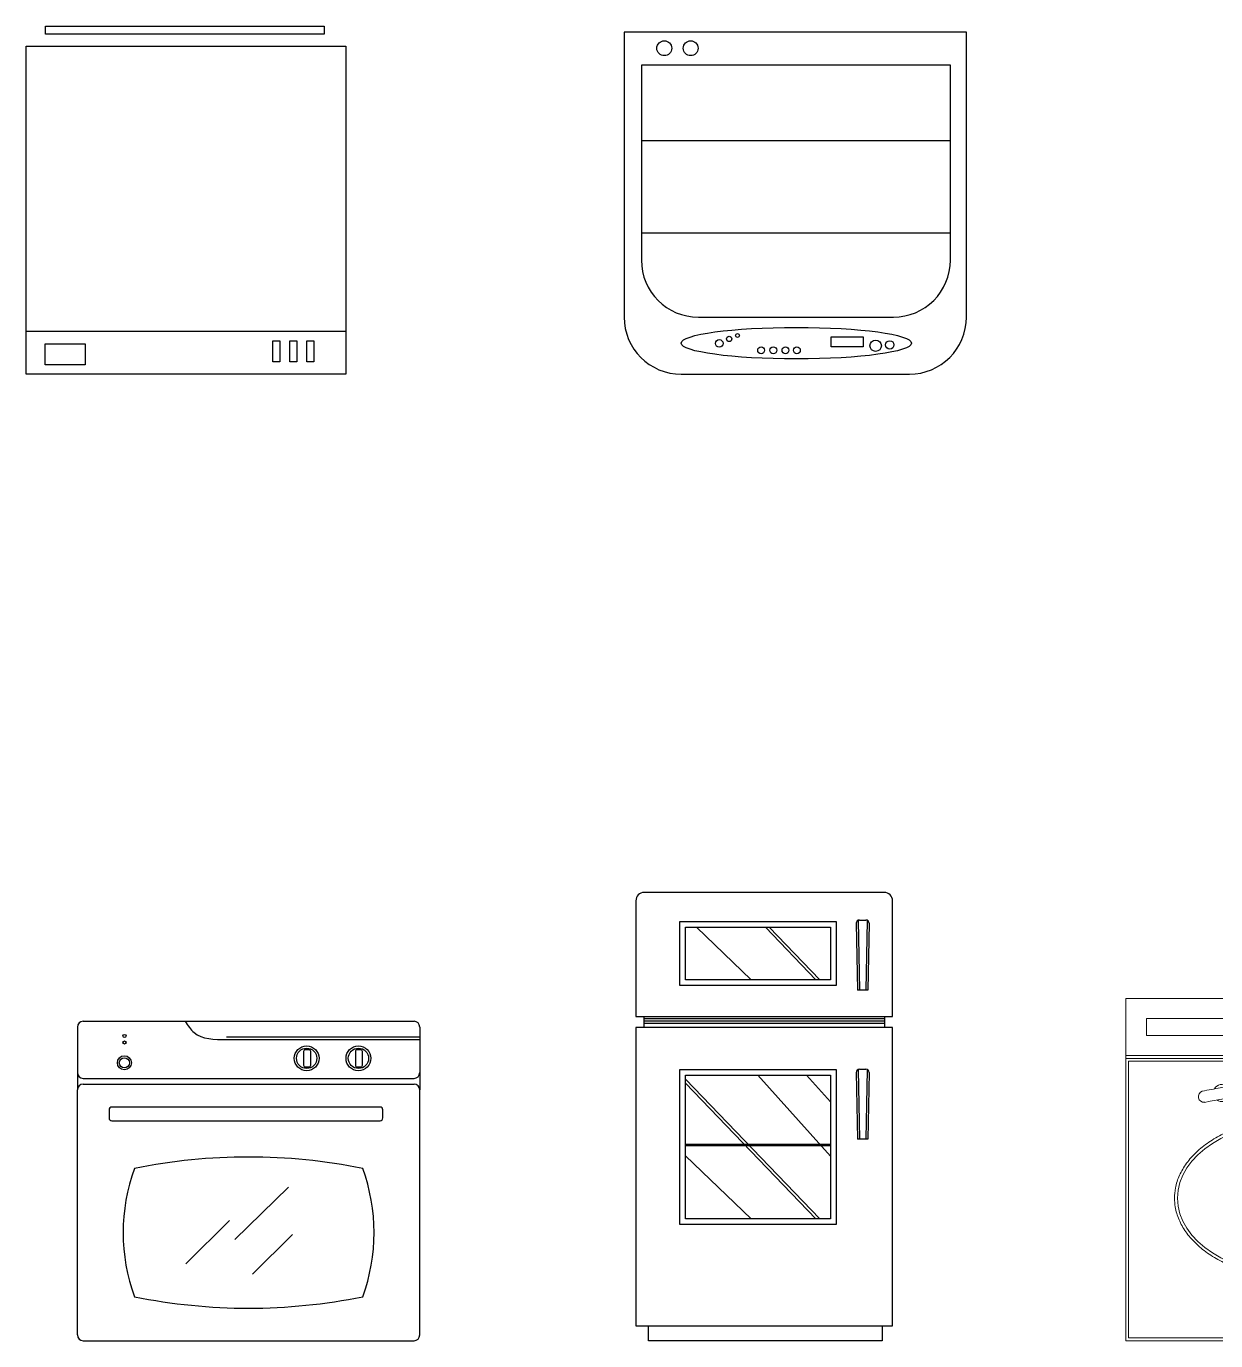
# Model space of a CAD drawing. Header units: millimetres. Extents: x 1738 to 17488, y 11313 to 20600.
# Drawn here: x 4395 to 6481, y 13642 to 15947 of the extents above; entities that cross this region are included whole.
import ezdxf

# ---------------------------------------------------------------- set-up
doc = ezdxf.new("R2010")
doc.units = ezdxf.units.MM

# ---------------------------------------------------------------- blocks, each defined once
blk = doc.blocks.new('A$C45054F6D')
at = {"linetype": 'Continuous'}
for p, q in [((33.6, 610), (522.2, 610)), ((33.6, 596), (33.6, 610)), ((522.2, 610), (522.2, 596)), ((522.2, 596), (33.6, 596)), ((0, 575.1), (560, 575.1)), ((0, 0), (0, 575.1)), ((560, 575.1), (560, 0)), ((560, 75), (0, 75)), ((33.3, 53), (103.3, 53)), ((33.3, 16.3), (33.3, 53)), ((103.3, 53), (103.3, 16.3)), ((432.3, 21.5), (432.3, 58.3)), ((432.3, 58.3), (444.6, 58.3)), ((444.6, 58.3), (444.6, 21.5)), ((462.1, 21.5), (462.1, 58.3)), ((462.1, 58.3), (474.3, 58.3)), ((474.3, 58.3), (474.3, 21.5)), ((491.8, 21.5), (491.8, 58.3)), ((491.8, 58.3), (504.1, 58.3)), ((504.1, 58.3), (504.1, 21.5)), ((103.3, 16.3), (33.3, 16.3)), ((444.6, 21.5), (432.3, 21.5)), ((474.3, 21.5), (462.1, 21.5)), ((504.1, 21.5), (491.8, 21.5)), ((560, 0), (0, 0))]:
    blk.add_line(p, q, dxfattribs=at)
blk = doc.blocks.new('A$C20C229D7')
for p, q in [((0, 600), (0, 100)), ((600, 600), (0, 600)), ((600, 100), (600, 600)), ((571.9, 542), (30.2, 542)), ((30.2, 542), (30.2, 200)), ((571.9, 200), (571.9, 542)), ((30.2, 409.8), (571.9, 409.8)), ((30.2, 248), (571.9, 248)), ((130.2, 100), (471.9, 100)), ((362.9, 65.3), (418.9, 65.3)), ((362.9, 47.9), (362.9, 65.3)), ((418.9, 47.9), (362.9, 47.9)), ((418.9, 65.3), (418.9, 47.9)), ((100, 0), (500, 0))]:
    blk.add_line(p, q)
for centre, radius in [((70.3, 571.6), 13), ((116.5, 571.6), 13), ((198.8, 67.9), 3.33), ((166.7, 53.9), 6.67), ((184.1, 61.9), 4.67), ((240.1, 41.9), 6), ((261.5, 41.9), 6), ((282.8, 41.9), 6), ((302.8, 41.9), 6), ((440.9, 49.9), 10), ((465.6, 51.3), 7.33)]:
    blk.add_circle(centre, radius)
for centre, start, end in [((130.2, 200), 180, 270), ((471.9, 200), 270, 0), ((100, 100), 180, 270), ((500, 100), 270, 0)]:
    blk.add_arc(centre, 100, start, end)
blk.add_ellipse((301.8, 54.4), major_axis=(202, 0), ratio=0.137115)
blk = doc.blocks.new('A$C2D136731')
for p, q in [((10, 560), (590, 560)), ((0, 550), (0, 470)), ((600, 550), (600, 470)), ((0, 470), (0, 440)), ((600, 470), (600, 440)), ((0, 10), (0, 440)), ((600, 10), (600, 440)), ((10, 0), (590, 0))]:
    blk.add_line(p, q)
at = {"linetype": 'ByBlock'}
for p, q in [((261.1, 533), (600, 533)), ((261.1, 528), (600, 528)), ((10, 460), (590, 460)), ((10, 450), (590, 450)), ((275.6, 177.2), (370.1, 269.3)), ((190.1, 134.5), (266.6, 210.9)), ((307.1, 116.5), (376.8, 186.2))]:
    blk.add_line(p, q, dxfattribs=at)
for points in [[(400.1, 510.8), (405.3, 510.8, -0.414214), (408.3, 507.8), (408.3, 482.6, -0.414214), (405.3, 479.6), (400.1, 479.6, -0.414214), (397.1, 482.6), (397.1, 507.8, -0.414214)], [(490.8, 510.8), (496, 510.8, -0.414214), (499, 507.8), (499, 482.6, -0.414214), (496, 479.6), (490.8, 479.6, -0.414214), (487.8, 482.6), (487.8, 507.8, -0.414214)], [(60.4, 385.6), (530.4, 385.6, 0.414214), (535.4, 390.6), (535.4, 404.6, 0.414214), (530.4, 409.6), (60.4, 409.6, 0.414214), (55.4, 404.6), (55.4, 390.6, 0.414214)]]:
    blk.add_lwpolyline(points, format="xyb", close=True, dxfattribs=at)
for centre, radius in [((82.4, 534.4), 2.71), ((82.4, 522.9), 2.71), ((401.8, 495.1), 21.8), ((401.8, 495.1), 17.8), ((492.6, 495.1), 21.8), ((492.6, 495.1), 17.8), ((82.2, 487.3), 12.3), ((82.2, 487.3), 8.91)]:
    blk.add_circle(centre, radius, dxfattribs=at)
for centre, start, end in [((10, 550), 90, 180), ((590, 550), 0, 90), ((10, 10), 180, 270), ((590, 10), 270, 0)]:
    blk.add_arc(centre, 10, start, end)
for centre, radius, start, end in [((10, 470), 10, 180, 270), ((590, 470), 10, 270, 0), ((10, 440), 10, 90, 180), ((590, 440), 10, 0, 90), ((406.4, 189.5), 326.4, 159.8388, 200.1612), ((300, -688), 1010, 78.5788, 101.4212), ((193.6, 189.5), 326.4, 339.8388, 20.1612), ((300, 1067), 1010, 258.5788, 281.4212)]:
    blk.add_arc(centre, radius, start, end, dxfattribs=at)
blk.add_spline([(188.8, 560), (204.5, 540.1), (261.1, 528)], degree=3, dxfattribs=at)
blk = doc.blocks.new('A$C7BCF47BC')
for p, q in [((435.4, 786), (14.6, 786)), ((0, 771.4), (0, 568.6)), ((450, 568.6), (450, 771.4)), ((392.1, 737.6), (403.3, 737.6)), ((77, 734.9), (351.1, 734.9)), ((77, 622.9), (77, 734.9)), ((87, 724.9), (341.1, 724.9)), ((87, 632.9), (87, 724.9)), ((202.3, 632.9), (106.2, 724.9)), ((315.6, 632.9), (227.1, 724.9)), ((322.3, 632.9), (233.7, 724.9)), ((341.1, 724.9), (341.1, 632.9)), ((351.1, 734.9), (351.1, 622.9)), ((386.5, 731.9), (388.8, 614.6)), ((389.6, 737), (392, 614.6)), ((405.8, 737), (403.4, 614.6)), ((408.9, 731.9), (406.6, 614.6)), ((351.1, 622.9), (77, 622.9)), ((341.1, 632.9), (87, 632.9)), ((406.6, 614.6), (388.8, 614.6)), ((0, 568.6), (450, 568.6)), ((14, 568.6), (14, 549.2)), ((436, 564.2), (14, 564.2)), ((436, 560.1), (14, 560.1)), ((436, 556.1), (14, 556.1)), ((436, 568.6), (436, 549.2)), ((0, 549.2), (0, 26)), ((450, 549.2), (0, 549.2)), ((450, 26), (450, 549.2)), ((77, 475.5), (351.1, 475.5)), ((77, 203.7), (77, 475.5)), ((87, 465.5), (341.1, 465.5)), ((87, 213.7), (87, 465.5)), ((341.1, 323.5), (213.7, 465.5)), ((341.1, 418.6), (299.1, 465.5)), ((341.1, 465.5), (341.1, 213.7)), ((351.1, 475.5), (351.1, 203.7)), ((386.5, 470.4), (388.8, 353.1)), ((389.6, 475.5), (392, 353.1)), ((392.1, 476.1), (403.3, 476.1)), ((405.8, 475.5), (403.4, 353.1)), ((408.9, 470.4), (406.6, 353.1)), ((322.3, 213.7), (87, 458.4)), ((315.6, 213.7), (87, 451.4)), ((406.6, 353.1), (388.8, 353.1)), ((202.3, 213.7), (87, 324.1)), ((87.4, 344.6), (341.5, 344.6)), ((87.4, 341.7), (87.4, 344.6)), ((341.5, 341.7), (87.4, 341.7)), ((341.5, 344.6), (341.5, 341.7)), ((341.1, 213.7), (87, 213.7)), ((351.1, 203.7), (77, 203.7)), ((0, 26), (450, 26)), ((22.2, 0), (22.2, 26)), ((431.6, 26), (431.6, 0)), ((431.6, 0), (22.2, 0))]:
    blk.add_line(p, q)
for centre, radius, start, end in [((14.6, 771.4), 14.6, 90, 180), ((435.4, 771.4), 14.6, 0, 90), ((392.1, 732), 5.58, 90, 181.123), ((403.3, 732), 5.58, 358.877, 90), ((392.1, 470.5), 5.58, 90, 181.123), ((403.3, 470.5), 5.58, 358.877, 90)]:
    blk.add_arc(centre, radius, start, end)
blk = doc.blocks.new('A$C7E884C79')
at = {"lineweight": 5}
for p, q in [((0, 0), (0, 600)), ((0, 600), (0, 0)), ((0, 600), (600, 600)), ((600, 600), (600, 0)), ((600, 0), (600, 600)), ((600, 600), (600, 450)), ((600, 600), (600, 500)), ((600, 500), (0, 500)), ((600, 495), (0, 495)), ((600, 500), (600, 0)), ((0, 0), (600, 0))]:
    blk.add_line(p, q, dxfattribs=at)
for points in [[(36.4, 564.7), (208.9, 564.7), (208.9, 535.3), (36.4, 535.3)], [(5, 490), (595, 490), (595, 5), (5, 5)]]:
    blk.add_lwpolyline(points, close=True, dxfattribs=at)
for centre, radius in [((419.3, 550), 27), ((513.9, 550), 27), ((419.3, 550), 17), ((513.9, 550), 17)]:
    blk.add_circle(centre, radius, dxfattribs=at)
for centre, radius, start, end in [((168.5, 434.2), 15, 50.7888, 150.367), ((431.5, 434.2), 15, 29.633, 129.2112), ((137.2, 428), 10, 107.9829, 276.9581), ((168.5, 434.2), 15, 234.0165, 327.1412), ((431.5, 434.2), 15, 212.8588, 305.9835), ((462.8, 428), 10, 263.0419, 72.0171)]:
    blk.add_arc(centre, radius, start, end, dxfattribs=at)
blk.add_ellipse((300, 250), major_axis=(-209.5, 0), ratio=0.648352, dxfattribs=at)
for points, knots in [([(134.1, 437.5), (144.6, 439.5), (155.1, 441.6), (186, 447.3), (206.5, 450.9), (247.9, 456.4), (268.7, 458.3), (293.5, 458.9), (297.3, 458.9), (304.8, 458.9), (308.5, 458.8), (319.7, 458.5), (327.1, 458.1), (349.4, 456.5), (364.1, 454.9), (399.8, 449.9), (420.6, 446.2), (449.5, 440.7), (457.7, 439.1), (465.9, 437.5)], [0, 0, 0, 0, 31.638865, 31.638865, 92.600143, 92.600143, 153.561421, 153.561421, 164.367647, 164.367647, 175.173874, 175.173874, 196.786327, 196.786327, 240.011233, 240.011233, 302.099201, 302.099201, 326.773065, 326.773065, 326.773065, 326.773065]), ([(85.5, 250), (85.5, 244.8), (85.9, 239.6), (88, 226.9), (90.2, 219.4), (96.4, 204.8), (100.4, 197.7), (109.9, 184.1), (115.6, 177.5), (128.3, 165.1), (135.4, 159.2), (150.9, 148.3), (159.3, 143.3), (177.1, 134.2), (186.6, 130.1), (206.5, 123), (216.8, 119.9), (238.1, 114.9), (249, 113), (271.2, 110.2), (282.5, 109.4), (305, 109), (316.4, 109.4), (338.8, 111.3), (349.8, 112.8), (371.5, 117), (382.1, 119.6), (402.5, 126), (412.3, 129.7), (431, 138.1), (439.8, 142.8), (456.2, 153), (463.8, 158.6), (477.6, 170.5), (483.8, 176.8), (494.6, 190.1), (499.2, 197), (506.7, 211.3), (509.5, 218.7), (513.4, 233.6), (514.4, 241.3), (514.6, 256.5), (513.8, 264.1), (510.2, 279.1), (507.6, 286.6), (500.4, 300.9), (496, 307.9), (485.5, 321.3), (479.5, 327.7), (466, 339.7), (458.5, 345.3), (442.4, 355.8), (433.6, 360.5), (415.2, 369.1), (405.5, 373), (385.2, 379.5), (374.7, 382.3), (353.1, 386.7), (342, 388.3), (319.7, 390.5), (308.4, 390.9), (285.8, 390.7), (274.5, 390.1), (252.3, 387.5), (241.3, 385.7), (219.9, 380.9), (209.5, 378), (189.5, 371), (179.9, 367.1), (161.8, 358.1), (153.3, 353.2), (137.6, 342.5), (130.3, 336.7), (117.3, 324.4), (111.6, 317.9), (101.6, 304.3), (97.5, 297.3), (91, 282.8), (88.6, 275.3), (86, 261.9), (85.5, 255.9), (85.5, 250)], [0, 0, 0, 0, 0.108301, 0.108301, 0.267534, 0.267534, 0.426768, 0.426768, 0.586002, 0.586002, 0.745235, 0.745235, 0.904469, 0.904469, 1.063703, 1.063703, 1.222936, 1.222936, 1.38217, 1.38217, 1.541404, 1.541404, 1.700637, 1.700637, 1.859871, 1.859871, 2.019105, 2.019105, 2.178339, 2.178339, 2.337572, 2.337572, 2.496806, 2.496806, 2.65604, 2.65604, 2.815273, 2.815273, 2.974507, 2.974507, 3.133741, 3.133741, 3.292974, 3.292974, 3.452208, 3.452208, 3.611442, 3.611442, 3.770676, 3.770676, 3.929909, 3.929909, 4.089143, 4.089143, 4.248377, 4.248377, 4.40761, 4.40761, 4.566844, 4.566844, 4.726078, 4.726078, 4.885311, 4.885311, 5.044545, 5.044545, 5.203779, 5.203779, 5.363012, 5.363012, 5.522246, 5.522246, 5.68148, 5.68148, 5.840714, 5.840714, 5.999947, 5.999947, 6.159181, 6.159181, 6.283185, 6.283185, 6.283185, 6.283185])]:
    blk.add_open_spline(points, degree=3, knots=knots, dxfattribs=at)
blk.add_spline([(138, 417.8), (300, 438.9), (462, 417.8)], degree=3, dxfattribs=at)

msp = doc.modelspace()

# ---------------------------------------------------------------- block references
for name, p in [('A$C45054F6D', (4395.4, 15337.2)), ('A$C20C229D7', (5443.5, 15337.2)), ('A$C7BCF47BC', (5464, 13642.5)), ('A$C7E884C79', (6322.9, 13642.5)), ('A$C2D136731', (4485.1, 13642.5))]:
    msp.add_blockref(name, p)

doc.saveas('drawing.dxf')
